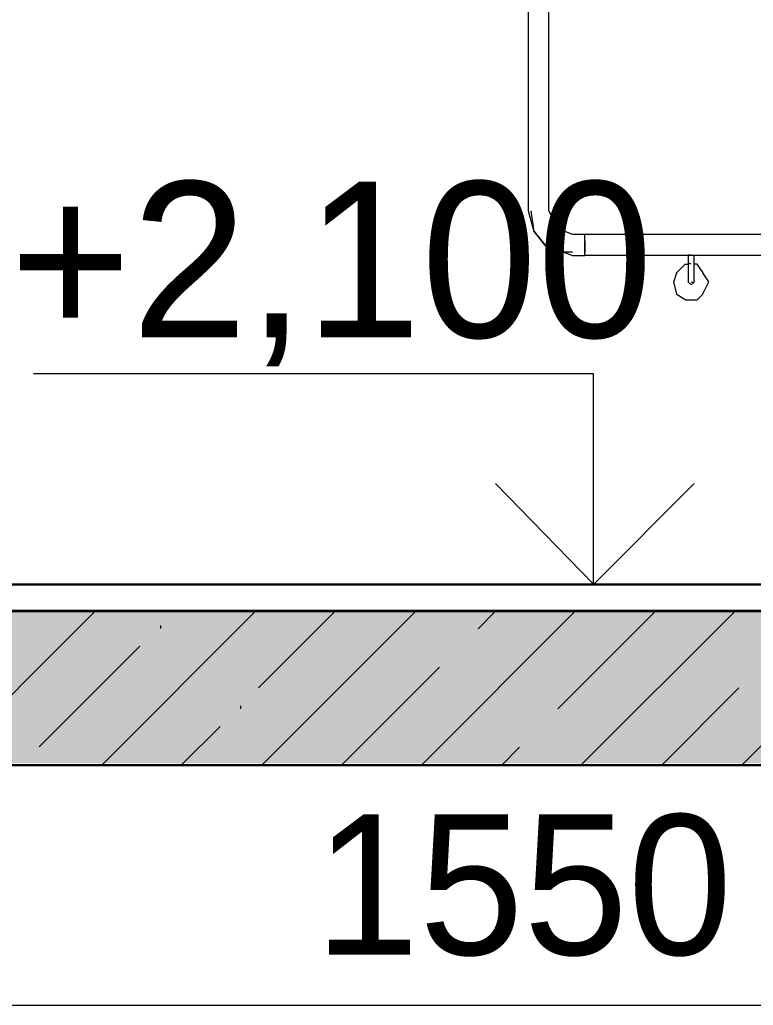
# Model space of a CAD drawing. Header units: millimetres. Extents: x -401725 to 250493, y 305116 to 802890.
# Drawn here: x -375111.99 to -375111.577, y 508955.691 to 508956.245 of the extents above; entities that cross this region are included whole.
import ezdxf

# ---------------------------------------------------------------- set-up
doc = ezdxf.new("R2010")
doc.units = ezdxf.units.MM
doc.layers.add('PDF _Геометрия', color=7, linetype='Continuous', true_color=0x1d1d1d)
doc.layers.add('PDF _Сплошная заливка', color=7, linetype='Continuous', true_color=0xffffff)
doc.layers.add('PDF _Текст', color=7, linetype='Continuous')

msp = doc.modelspace()

# ---------------------------------------------------------------- hatches: boundary and pattern name
at = {"layer": 'PDF _Сплошная заливка', "transparency": 33554559}
msp.add_hatch(color=256, dxfattribs=at).paths.add_polyline_path([(-375111.44352, 508955.76865), (-375111.44352, 508955.91276), (-375112.04569, 508955.91276), (-375112.04569, 508955.82698), (-375111.55851, 508955.82698), (-375111.44519, 508955.77032)])

# ---------------------------------------------------------------- linework, layer by layer
at = {"color": 6, "lineweight": 30}
msp.add_lwpolyline([(-375108.85725, 508956.62924), (-375109.8806, 508956.62949), (-375109.8806, 508956.60093), (-375111.42862, 508955.82604), (-375112.04579, 508955.82589)], dxfattribs=at)
at = {"layer": 'PDF _Геометрия', "color": 7, "lineweight": 9}
for points in [[(-375111.70403, 508956.25942), (-375111.70403, 508956.13766)], [(-375111.69235, 508956.13768), (-375111.69235, 508956.25931)], [(-375111.70406, 508956.13773), (-375111.70077, 508956.12614)], [(-375111.7025, 508956.13773), (-375111.70077, 508956.12614)], [(-375111.69072, 508956.13442), (-375111.69245, 508956.13771)], [(-375111.68746, 508956.12774), (-375111.69075, 508956.13449)], [(-375111.67904, 508956.1244), (-375111.68735, 508956.12769)], [(-375111.67225, 508956.12432), (-375111.679, 508956.12432)], [(-375111.55407, 508956.12438), (-375111.67247, 508956.12438)], [(-375111.67225, 508956.12259), (-375111.67225, 508956.12432)], [(-375111.67225, 508956.12432), (-375111.67225, 508956.12432)], [(-375111.67225, 508956.12432), (-375111.67225, 508956.12432)], [(-375111.67225, 508956.12432), (-375111.67225, 508956.12432)], [(-375111.67225, 508956.12086), (-375111.67225, 508956.12259)], [(-375111.67225, 508956.12259), (-375111.67225, 508956.12259)], [(-375111.67904, 508956.11437), (-375111.68406, 508956.11437), (-375111.67904, 508956.11263)], [(-375111.679, 508956.11255), (-375111.67225, 508956.11255)], [(-375111.67254, 508956.11282), (-375111.55082, 508956.11282)], [(-375111.67225, 508956.11428), (-375111.67225, 508956.11428)], [(-375111.67225, 508956.11255), (-375111.67225, 508956.11428)], [(-375111.67225, 508956.11428), (-375111.67225, 508956.11428)], [(-375111.67225, 508956.11255), (-375111.67225, 508956.11255)], [(-375111.61421, 508956.11284), (-375111.61248, 508956.11284)], [(-375111.61411, 508956.1128), (-375111.61411, 508956.10777)], [(-375111.61411, 508956.1128), (-375111.61411, 508956.1128)], [(-375111.61411, 508956.1128), (-375111.61411, 508956.1128)], [(-375111.61411, 508956.1128), (-375111.61411, 508956.1128)], [(-375111.61411, 508956.1128), (-375111.61411, 508956.1128)], [(-375111.61248, 508956.11284), (-375111.61248, 508956.11284)], [(-375111.61248, 508956.11284), (-375111.61248, 508956.11284)], [(-375111.61231, 508956.11266), (-375111.61058, 508956.11266)], [(-375111.61058, 508956.10763), (-375111.61058, 508956.11266)], [(-375111.61058, 508956.11266), (-375111.61058, 508956.11266)], [(-375111.61058, 508956.11266), (-375111.61058, 508956.11266)], [(-375111.61574, 508956.10773), (-375111.62077, 508956.1027)], [(-375111.61584, 508956.10777), (-375111.61411, 508956.10777), (-375111.61411, 508956.10101)], [(-375111.61248, 508956.10781), (-375111.61421, 508956.10781)], [(-375111.60895, 508956.10767), (-375111.61068, 508956.10767)], [(-375111.61058, 508956.10589), (-375111.61058, 508956.10763)], [(-375111.61058, 508956.0993), (-375111.61058, 508956.10589)], [(-375111.60569, 508956.10272), (-375111.60898, 508956.10775)], [(-375111.62063, 508956.10258), (-375111.62236, 508956.09755)], [(-375111.61411, 508956.101), (-375111.61411, 508956.09771)], [(-375111.61231, 508956.096), (-375111.61058, 508956.09756), (-375111.61058, 508956.0993)], [(-375111.60243, 508956.09777), (-375111.60572, 508956.1028)], [(-375111.62236, 508956.09755), (-375111.62063, 508956.09096)], [(-375111.61248, 508956.09619), (-375111.61421, 508956.09775)], [(-375111.61411, 508956.09771), (-375111.61411, 508956.09771)], [(-375111.61411, 508956.09771), (-375111.61411, 508956.09771)], [(-375111.61231, 508956.09756), (-375111.61058, 508956.09756)], [(-375111.60573, 508956.091), (-375111.60243, 508956.09776)], [(-375111.62077, 508956.09107), (-375111.61574, 508956.08778)], [(-375111.61554, 508956.08754), (-375111.60895, 508956.08754)], [(-375111.60899, 508956.08762), (-375111.60569, 508956.09109)], [(-375111.66736, 508956.04598), (-375111.98238, 508956.04598)], [(-375111.66736, 508955.9277), (-375111.66736, 508956.04598)], [(-375111.60732, 508955.92757), (-375111.72568, 508955.92757)], [(-375111.57743, 508955.92769), (-375111.66743, 508955.92769)], [(-375112.09387, 508955.6909), (-375111.38892, 508955.6909)]]:
    msp.add_lwpolyline(points, dxfattribs=at)
for points in [[(-375111.69398, 508956.11757), (-375111.70073, 508956.12605)], [(-375111.67225, 508956.12086), (-375111.67225, 508956.1193)], [(-375111.68393, 508956.11426), (-375111.69397, 508956.11755)], [(-375111.67225, 508956.1193), (-375111.67225, 508956.11757)], [(-375111.67225, 508956.11757), (-375111.67225, 508956.11601)], [(-375111.67225, 508956.11601), (-375111.67225, 508956.11428)]]:
    msp.add_lwpolyline(points, close=True, dxfattribs=at)
at = {"layer": 'PDF _Геометрия', "color": 7, "lineweight": 18}
for points in [[(-375111.66736, 508955.9277), (-375111.72243, 508955.98433)], [(-375111.66732, 508955.9275), (-375111.61058, 508955.98425)]]:
    msp.add_lwpolyline(points, dxfattribs=at)
at = {"layer": 'PDF _Геометрия', "color": 7, "lineweight": 30}
for points in [[(-375111.43562, 508955.92756), (-375112.0457, 508955.92756)], [(-375111.44241, 508955.86266), (-375111.44241, 508955.91276), (-375112.04571, 508955.91276)], [(-375112.04568, 508955.91254), (-375111.4356, 508955.91254)], [(-375112.04559, 508955.82589), (-375111.56057, 508955.82589)]]:
    msp.add_lwpolyline(points, dxfattribs=at)
at = {"layer": 'PDF _Геометрия', "lineweight": 9}
for points in [[(-375112.03403, 508955.8261), (-375111.94744, 508955.91269)], [(-375111.94395, 508955.82594), (-375111.85725, 508955.91264)], [(-375111.85584, 508955.86943), (-375111.81242, 508955.91268)], [(-375111.85396, 508955.82598), (-375111.76733, 508955.91261)], [(-375111.76414, 508955.82598), (-375111.6774, 508955.91272)], [(-375111.73226, 508955.90264), (-375111.72223, 508955.91266)], [(-375111.68728, 508955.8577), (-375111.63231, 508955.91266)], [(-375111.67415, 508955.82612), (-375111.58748, 508955.91279)], [(-375111.58388, 508955.82599), (-375111.49729, 508955.91258)], [(-375111.91077, 508955.9027), (-375111.91077, 508955.90441)], [(-375111.97908, 508955.83617), (-375111.92245, 508955.89281)], [(-375111.74234, 508955.89269), (-375111.74234, 508955.89269)], [(-375111.80909, 508955.826), (-375111.75402, 508955.88108)], [(-375111.62883, 508955.82592), (-375111.58559, 508955.86934)], [(-375111.86567, 508955.85764), (-375111.86567, 508955.85936)], [(-375111.89901, 508955.82606), (-375111.87735, 508955.84772)], [(-375111.69724, 508955.84763), (-375111.69724, 508955.84763)], [(-375111.71895, 508955.82595), (-375111.70892, 508955.83598)]]:
    msp.add_lwpolyline(points, dxfattribs=at)

# ---------------------------------------------------------------- texts
at = {"layer": 'PDF _Текст', "attachment_point": 4, "style": ''}
for s, insert, char_height in [('+2,100', (-375111.99571, 508956.10214), 0.087678), ('1550', (-375111.82404, 508955.75819), 0.078909)]:
    msp.add_mtext(s, dxfattribs=dict(at, insert=insert, char_height=char_height))

doc.saveas('drawing.dxf')
